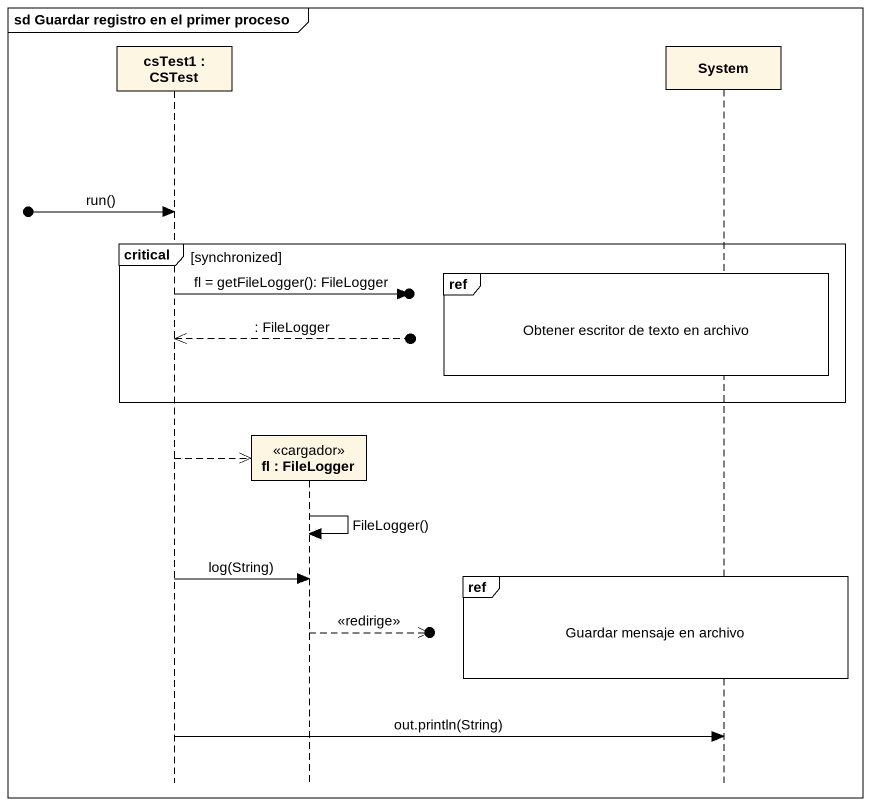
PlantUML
@startuml
mainframe sd Guardar registro en el primer proceso
hide footbox
participant "csTest1 : CSTest" as csTest1
participant "fl : FileLogger" as fl <<cargador>>
participant System

[o-> csTest1 : run()
critical synchronized
  ref over System : Obtener escritor de texto en archivo
  csTest1 ->o] : fl = getFileLogger(): FileLogger
  csTest1 <<--o] : : FileLogger
end
csTest1 -->> fl **
fl -> fl : FileLogger()
ref over System : Guardar mensaje en archivo
csTest1 -> fl : log(String)
fl -->>o] : <<redirige>>
csTest1 -> System : out.println(String)
@enduml
